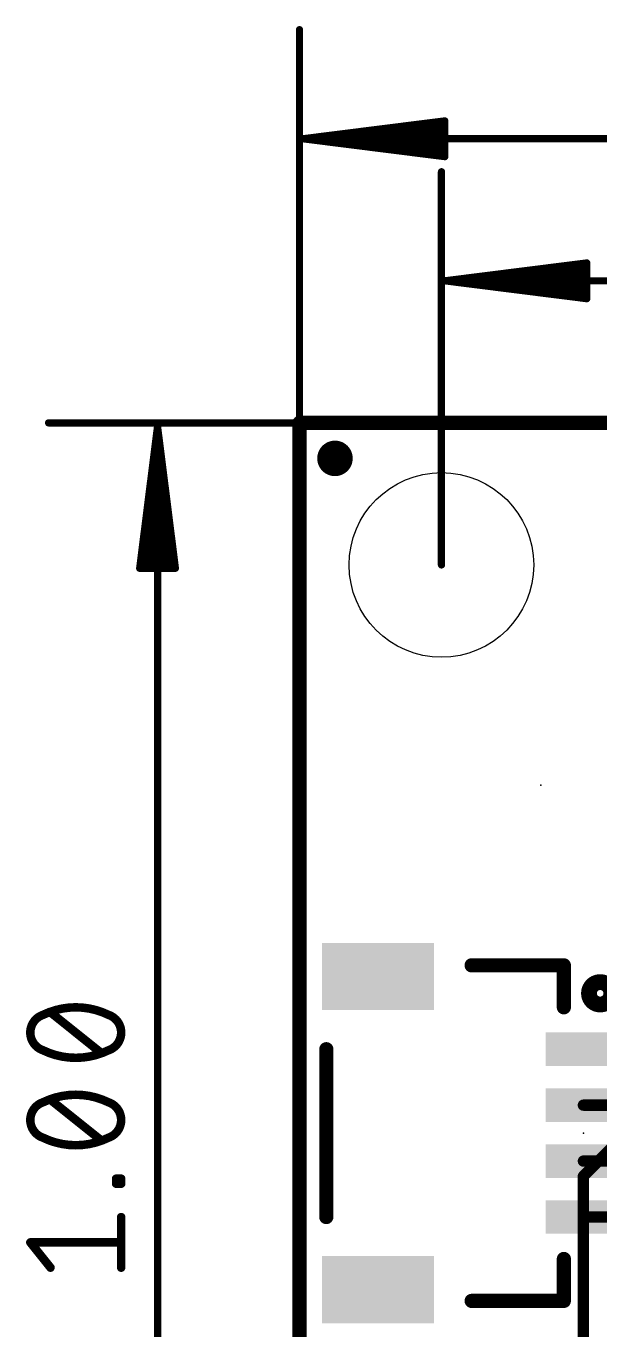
# Model space of a CAD drawing. Extents: x -31.8 to 54.9, y -10.7 to 32.8.
# Drawn here: x -4.89 to 5.38, y 9.18 to 32.49 of the extents above; entities that cross this region are included whole.
import ezdxf

# ---------------------------------------------------------------- set-up
doc = ezdxf.new("R2010")
doc.units = 0
for name, color, linetype in [('1', 12, 'CONTINUOUS'), ('16', 132, 'CONTINUOUS'), ('20', 53, 'CONTINUOUS'), ('21', 41, 'CONTINUOUS'), ('23', 53, 'CONTINUOUS'), ('24', 53, 'CONTINUOUS'), ('47', 253, 'CONTINUOUS')]:
    doc.layers.add(name, color=color, linetype=linetype)

# ---------------------------------------------------------------- blocks, each defined once
blk = doc.blocks.new('RECT')
blk.add_solid([(-0.5, -0.5), (0.5, -0.5), (-0.5, 0.5), (0.5, 0.5)])
blk = doc.blocks.new('PIE')
at = {"const_width": 0.5}
blk.add_lwpolyline([(0, -0.25, 1), (0, 0.25, 1), (0, -0.25)], format="xyb", dxfattribs=at)

msp = doc.modelspace()

# ---------------------------------------------------------------- linework, layer by layer
at = {"layer": '1'}
for points, const_width in [([(0, 25.4), (0, 0)], 0.254), ([(25.4, 25.4), (0, 25.4)], 0.254), ([(5.08, 13.2), (6.35, 13.2)], 0.2032), ([(6.231, 12.2), (5.08, 12.2)], 0.2032), ([(5.08, 11.2), (14.859, 11.2)], 0.2032)]:
    msp.add_lwpolyline(points, dxfattribs=dict(at, const_width=const_width))
for points, const_width in [([(0.0635, 25.4, 1), (-0.0635, 25.4)], 0.127), ([(0, 25.4635, 1), (0, 25.3365)], 0.127), ([(5.08, 13.2508, 1), (5.08, 13.1492)], 0.1016), ([(5.08, 12.2508, 1), (5.08, 12.1492)], 0.1016), ([(5.08, 11.2508, 1), (5.08, 11.1492)], 0.1016)]:
    msp.add_lwpolyline(points, format="xyb", dxfattribs=dict(at, const_width=const_width))
at = {"layer": '16'}
for points, const_width in [([(0, 0), (0, 25.4)], 0.254), ([(0, 25.4), (25.4, 25.4)], 0.254), ([(5.08, 11.93), (6.35, 13.2)], 0.2032), ([(5.08, 2.54), (5.08, 11.93)], 0.2032)]:
    msp.add_lwpolyline(points, dxfattribs=dict(at, const_width=const_width))
for points, const_width in [([(0.0635, 25.4, 1), (-0.0635, 25.4)], 0.127), ([(0, 25.4635, 1), (0, 25.3365)], 0.127), ([(5.1308, 11.93, 1), (5.0292, 11.93)], 0.1016), ([(5.0441, 11.9659, 1), (5.1159, 11.8941)], 0.1016)]:
    msp.add_lwpolyline(points, format="xyb", dxfattribs=dict(at, const_width=const_width))
at = {"layer": '20', "const_width": 0.2032}
for points in [[(25.4, 25.4), (0, 25.4)], [(0, 25.4), (0, 0)]]:
    msp.add_lwpolyline(points, dxfattribs=at)
at = {"layer": '20', "const_width": 0.1016}
for points in [[(0, 25.4508, 1), (0, 25.3492)], [(0.0508, 25.4, 1), (-0.0508, 25.4)]]:
    msp.add_lwpolyline(points, format="xyb", dxfattribs=at)
at = {"layer": '20'}
msp.add_circle((2.54, 22.86), 1.651, dxfattribs=at)
at = {"layer": '21', "const_width": 0.254}
for points in [[(3.08, 15.7), (4.73, 15.7)], [(4.73, 15.7), (4.73, 14.95)], [(0.48, 14.2), (0.48, 11.2)], [(4.73, 10.45), (4.73, 9.7)], [(4.73, 9.7), (3.08, 9.7)]]:
    msp.add_lwpolyline(points, dxfattribs=at)
at = {"layer": '21'}
for points, const_width in [([(3.08, 15.7635, 1), (3.08, 15.6365)], 0.127), ([(4.7935, 15.7, 1), (4.6665, 15.7)], 0.127), ([(4.73, 15.6365, 1), (4.73, 15.7635)], 0.127), ([(5.38, 15.0586, 1), (5.38, 15.3414, 1), (5.38, 15.0586)], 0.4), ([(4.6665, 14.95, 1), (4.7935, 14.95)], 0.127), ([(0.5435, 14.2, 1), (0.4165, 14.2)], 0.127), ([(0.4165, 11.2, 1), (0.5435, 11.2)], 0.127), ([(4.7935, 10.45, 1), (4.6665, 10.45)], 0.127), ([(3.08, 9.7635, 1), (3.08, 9.6365)], 0.127), ([(4.73, 9.6365, 1), (4.73, 9.7635)], 0.127), ([(4.6665, 9.7, 1), (4.7935, 9.7)], 0.127)]:
    msp.add_lwpolyline(points, format="xyb", dxfattribs=dict(at, const_width=const_width))
at = {"layer": '23'}
for p in [(0.635, 24.765), (2.54, 22.86), (4.318, 18.923), (5.08, 12.7)]:
    msp.add_point(p, dxfattribs=at)
at = {"layer": '24'}
msp.add_point((0.635, 24.765), dxfattribs=at)
at = {"layer": '47'}
for points, const_width in [([(0, 25.4), (0, 32.43)], 0.13), ([(0.065, 30.48), (2.6, 30.7992)], 0.13), ([(0.065, 30.48), (2.6, 30.74)], 0.13), ([(2.6, 30.7992), (2.6, 30.1608)], 0.13), ([(0.065, 30.48), (2.6, 30.61)], 0.13), ([(0.065, 30.48), (25.335, 30.48)], 0.13), ([(2.6, 30.1608), (0.065, 30.48)], 0.13), ([(2.6, 30.35), (0.065, 30.48)], 0.13), ([(2.6, 30.22), (0.065, 30.48)], 0.13), ([(2.54, 22.86), (2.54, 29.89)], 0.13), ([(2.605, 27.94), (5.14, 28.2592)], 0.13), ([(2.605, 27.94), (5.14, 28.2)], 0.13), ([(5.14, 28.2592), (5.14, 27.6208)], 0.13), ([(2.605, 27.94), (5.14, 28.07)], 0.13), ([(2.605, 27.94), (22.795, 27.94)], 0.13), ([(5.14, 27.6208), (2.605, 27.94)], 0.13), ([(5.14, 27.81), (2.605, 27.94)], 0.13), ([(5.14, 27.68), (2.605, 27.94)], 0.13), ([(0, 25.4), (-4.49, 25.4)], 0.13), ([(-2.54, 25.335), (-2.8592, 22.8)], 0.13), ([(-2.54, 25.335), (-2.8, 22.8)], 0.13), ([(-2.54, 25.335), (-2.67, 22.8)], 0.13), ([(-2.54, 0.065), (-2.54, 25.335)], 0.13), ([(-2.2208, 22.8), (-2.54, 25.335)], 0.13), ([(-2.41, 22.8), (-2.54, 25.335)], 0.13), ([(-2.28, 22.8), (-2.54, 25.335)], 0.13), ([(-2.8592, 22.8), (-2.2208, 22.8)], 0.13), ([(-3.5519, 14.1366), (-4.4551, 14.8591)], 0.1524), ([(-3.5519, 12.5735), (-4.4551, 13.296)], 0.1524), ([(-3.281, 11.7954), (-3.281, 11.8857)], 0.1524), ([(-3.281, 11.8857), (-3.1907, 11.8857)], 0.1524), ([(-3.1907, 11.8857), (-3.1907, 11.7954)], 0.1524), ([(-3.1907, 11.7954), (-3.281, 11.7954)], 0.1524), ([(-3.1907, 10.2948), (-3.1907, 11.1979)], 0.1524), ([(-4.4551, 10.2948), (-4.8163, 10.7464)], 0.1524), ([(-4.8163, 10.7464), (-3.1907, 10.7464)], 0.1524)]:
    msp.add_lwpolyline(points, dxfattribs=dict(at, const_width=const_width))
for points, const_width in [([(0.0325, 32.43, 1), (-0.0325, 32.43)], 0.065), ([(2.6325, 30.7992, 1), (2.5675, 30.7992)], 0.065), ([(2.6041, 30.767, 1), (2.5959, 30.8315)], 0.065), ([(2.6033, 30.7077, 1), (2.5967, 30.7723)], 0.065), ([(0.065, 30.5125, 1), (0.065, 30.4475)], 0.065), ([(0.0691, 30.5122, 1), (0.0609, 30.4478)], 0.065), ([(0.0633, 30.5125, 1), (0.0667, 30.4475)], 0.065), ([(0.0667, 30.5125, 1), (0.0633, 30.4475)], 0.065), ([(0.0683, 30.5123, 1), (0.0617, 30.4477)], 0.065), ([(0.0617, 30.5123, 1), (0.0683, 30.4477)], 0.065), ([(0.0609, 30.5122, 1), (0.0691, 30.4478)], 0.065), ([(2.6017, 30.5775, 1), (2.5983, 30.6425)], 0.065), ([(2.5983, 30.3175, 1), (2.6017, 30.3825)], 0.065), ([(2.5675, 30.1608, 1), (2.6325, 30.1608)], 0.065), ([(2.5959, 30.1285, 1), (2.6041, 30.193)], 0.065), ([(2.5967, 30.1877, 1), (2.6033, 30.2523)], 0.065), ([(2.5725, 29.89, 1), (2.5075, 29.89)], 0.065), ([(5.1725, 28.2592, 1), (5.1075, 28.2592)], 0.065), ([(5.1441, 28.227, 1), (5.1359, 28.2915)], 0.065), ([(5.1433, 28.1677, 1), (5.1367, 28.2323)], 0.065), ([(2.605, 27.9725, 1), (2.605, 27.9075)], 0.065), ([(2.6091, 27.9722, 1), (2.6009, 27.9078)], 0.065), ([(2.6033, 27.9725, 1), (2.6067, 27.9075)], 0.065), ([(2.6067, 27.9725, 1), (2.6033, 27.9075)], 0.065), ([(2.6083, 27.9723, 1), (2.6017, 27.9077)], 0.065), ([(2.6017, 27.9723, 1), (2.6083, 27.9077)], 0.065), ([(2.6009, 27.9722, 1), (2.6091, 27.9078)], 0.065), ([(5.1417, 28.0375, 1), (5.1383, 28.1025)], 0.065), ([(5.1367, 27.6477, 1), (5.1433, 27.7123)], 0.065), ([(5.1383, 27.7775, 1), (5.1417, 27.8425)], 0.065), ([(5.1075, 27.6208, 1), (5.1725, 27.6208)], 0.065), ([(5.1359, 27.5885, 1), (5.1441, 27.653)], 0.065), ([(-4.49, 25.4325, 1), (-4.49, 25.3675)], 0.065), ([(-0.0325, 25.4, 1), (0.0325, 25.4)], 0.065), ([(0, 25.3675, 1), (0, 25.4325)], 0.065), ([(-2.5075, 25.335, 1), (-2.5725, 25.335)], 0.065), ([(-2.5078, 25.3391, 1), (-2.5722, 25.3309)], 0.065), ([(-2.5075, 25.3333, 1), (-2.5725, 25.3367)], 0.065), ([(-2.5075, 25.3367, 1), (-2.5725, 25.3333)], 0.065), ([(-2.5077, 25.3383, 1), (-2.5723, 25.3317)], 0.065), ([(-2.5077, 25.3317, 1), (-2.5723, 25.3383)], 0.065), ([(-2.5078, 25.3309, 1), (-2.5722, 25.3391)], 0.065), ([(-2.8592, 22.8325, 1), (-2.8592, 22.7675)], 0.065), ([(-2.2208, 22.7675, 1), (-2.2208, 22.8325)], 0.065), ([(2.5075, 22.86, 1), (2.5725, 22.86)], 0.065), ([(-2.8915, 22.8041, 1), (-2.827, 22.7959)], 0.065), ([(-2.8323, 22.8033, 1), (-2.7677, 22.7967)], 0.065), ([(-2.7025, 22.8017, 1), (-2.6375, 22.7983)], 0.065), ([(-2.4425, 22.7983, 1), (-2.3775, 22.8017)], 0.065), ([(-2.3123, 22.7967, 1), (-2.2477, 22.8033)], 0.065), ([(-2.253, 22.7959, 1), (-2.1885, 22.8041)], 0.065), ([(-4.0035, 14.9494, 0.1139), (-4.5905, 14.8139)], 0.1524), ([(-4.4313, 14.8889, 1), (-4.4789, 14.8293)], 0.0762), ([(-3.4165, 14.8139, 0.1139), (-4.0035, 14.9494)], 0.1524), ([(-4.0035, 14.9875, 1), (-4.0035, 14.9113)], 0.0762), ([(-4.0035, 14.9113, 1), (-4.0035, 14.9875)], 0.0762), ([(-4.5905, 14.8139, 0.3205), (-4.8163, 14.4979)], 0.1524), ([(-4.6072, 14.8482, 1), (-4.5738, 14.7797)], 0.0762), ([(-4.5782, 14.7779, 1), (-4.6029, 14.85)], 0.0762), ([(-3.4041, 14.85, 1), (-3.4288, 14.7779)], 0.0762), ([(-3.1907, 14.4979, 0.3205), (-3.4165, 14.8139)], 0.1524), ([(-3.4332, 14.7797, 1), (-3.3998, 14.8482)], 0.0762), ([(-4.8163, 14.4979, 0.3205), (-4.5905, 14.1818)], 0.1524), ([(-4.7782, 14.4979, 1), (-4.8544, 14.4979)], 0.0762), ([(-4.8544, 14.4979, 1), (-4.7782, 14.4979)], 0.0762), ([(-3.4165, 14.1818, 0.3205), (-3.1907, 14.4979)], 0.1524), ([(-3.1526, 14.4979, 1), (-3.2288, 14.4979)], 0.0762), ([(-3.2288, 14.4979, 1), (-3.1526, 14.4979)], 0.0762), ([(-4.5905, 14.1818, 0.1139), (-4.0035, 14.0463)], 0.1524), ([(-4.5738, 14.216, 1), (-4.6072, 14.1475)], 0.0762), ([(-4.6029, 14.1457, 1), (-4.5782, 14.2178)], 0.0762), ([(-4.0035, 14.0463, 0.1139), (-3.4165, 14.1818)], 0.1524), ([(-3.4288, 14.2178, 1), (-3.4041, 14.1457)], 0.0762), ([(-3.3998, 14.1475, 1), (-3.4332, 14.216)], 0.0762), ([(-4.0035, 14.0844, 1), (-4.0035, 14.0082)], 0.0762), ([(-4.0035, 14.0082, 1), (-4.0035, 14.0844)], 0.0762), ([(-3.5757, 14.1069, 1), (-3.5281, 14.1664)], 0.0762), ([(-4.5905, 13.2508, 0.3205), (-4.8163, 12.9347)], 0.1524), ([(-4.0035, 13.3863, 0.1139), (-4.5905, 13.2508)], 0.1524), ([(-4.6072, 13.2851, 1), (-4.5738, 13.2166)], 0.0762), ([(-4.5782, 13.2148, 1), (-4.6029, 13.2869)], 0.0762), ([(-4.4313, 13.3257, 1), (-4.4789, 13.2662)], 0.0762), ([(-3.4165, 13.2508, 0.1139), (-4.0035, 13.3863)], 0.1524), ([(-4.0035, 13.4244, 1), (-4.0035, 13.3482)], 0.0762), ([(-4.0035, 13.3482, 1), (-4.0035, 13.4244)], 0.0762), ([(-3.4041, 13.2869, 1), (-3.4288, 13.2148)], 0.0762), ([(-3.1907, 12.9347, 0.3205), (-3.4165, 13.2508)], 0.1524), ([(-3.4332, 13.2166, 1), (-3.3998, 13.2851)], 0.0762), ([(-4.8163, 12.9347, 0.3205), (-4.5905, 12.6186)], 0.1524), ([(-4.7782, 12.9347, 1), (-4.8544, 12.9347)], 0.0762), ([(-4.8544, 12.9347, 1), (-4.7782, 12.9347)], 0.0762), ([(-3.4165, 12.6186, 0.3205), (-3.1907, 12.9347)], 0.1524), ([(-3.1526, 12.9347, 1), (-3.2288, 12.9347)], 0.0762), ([(-3.2288, 12.9347, 1), (-3.1526, 12.9347)], 0.0762), ([(-4.5738, 12.6529, 1), (-4.6072, 12.5844)], 0.0762), ([(-4.5905, 12.6186, 0.1139), (-4.0035, 12.4832)], 0.1524), ([(-4.6029, 12.5826, 1), (-4.5782, 12.6547)], 0.0762), ([(-4.0035, 12.4832, 0.1139), (-3.4165, 12.6186)], 0.1524), ([(-3.5757, 12.5437, 1), (-3.5281, 12.6032)], 0.0762), ([(-3.4288, 12.6547, 1), (-3.4041, 12.5826)], 0.0762), ([(-3.3998, 12.5844, 1), (-3.4332, 12.6529)], 0.0762), ([(-4.0035, 12.5213, 1), (-4.0035, 12.4451)], 0.0762), ([(-4.0035, 12.4451, 1), (-4.0035, 12.5213)], 0.0762), ([(-3.2429, 11.8857, 1), (-3.3191, 11.8857)], 0.0762), ([(-3.281, 11.9238, 1), (-3.281, 11.8476)], 0.0762), ([(-3.1526, 11.8857, 1), (-3.2288, 11.8857)], 0.0762), ([(-3.1907, 11.8476, 1), (-3.1907, 11.9238)], 0.0762), ([(-3.281, 11.8335, 1), (-3.281, 11.7573)], 0.0762), ([(-3.3191, 11.7954, 1), (-3.2429, 11.7954)], 0.0762), ([(-3.2288, 11.7954, 1), (-3.1526, 11.7954)], 0.0762), ([(-3.1907, 11.7573, 1), (-3.1907, 11.8335)], 0.0762), ([(-3.1526, 11.1979, 1), (-3.2288, 11.1979)], 0.0762), ([(-4.7865, 10.7702, 1), (-4.8461, 10.7226)], 0.0762), ([(-4.8163, 10.7845, 1), (-4.8163, 10.7083)], 0.0762), ([(-3.1907, 10.7083, 1), (-3.1907, 10.7845)], 0.0762), ([(-4.4848, 10.271, 1), (-4.4253, 10.3186)], 0.0762), ([(-3.2288, 10.2948, 1), (-3.1526, 10.2948)], 0.0762)]:
    msp.add_lwpolyline(points, format="xyb", dxfattribs=dict(at, const_width=const_width))

# ---------------------------------------------------------------- block references
at = {"layer": '1', "xscale": 0.635, "yscale": 0.635}
msp.add_blockref('PIE', (0.635, 24.765), dxfattribs=at)
at = {"layer": '1', "rotation": 270}
for p, xscale, yscale in [((1.405, 15.5), 1.2, 2), ((5.08, 14.2), 0.6, 1.35), ((5.08, 13.2), 0.6, 1.35), ((5.08, 12.2), 0.6, 1.35), ((5.08, 11.2), 0.6, 1.35), ((1.405, 9.9), 1.2, 2)]:
    msp.add_blockref('RECT', p, dxfattribs=dict(at, xscale=xscale, yscale=yscale))
at = {"layer": '16', "xscale": 0.635, "yscale": 0.635}
msp.add_blockref('PIE', (0.635, 24.765), dxfattribs=at)

doc.saveas('drawing.dxf')
